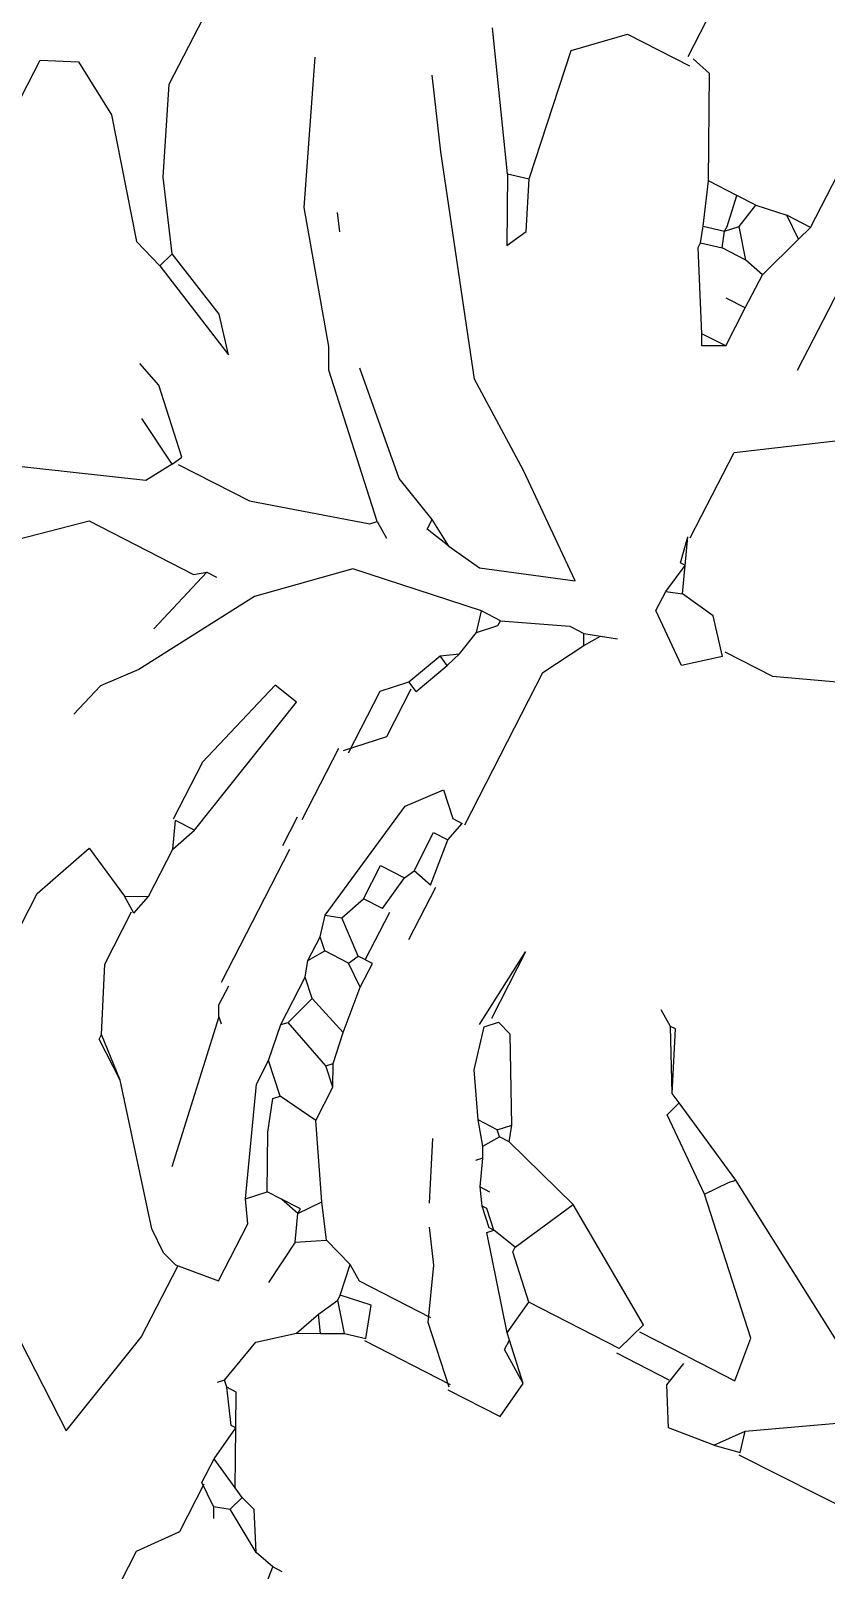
# Model space of a CAD drawing. Header units: metres. Extents: x 1769 to 3632, y 809 to 2652.
# Drawn here: x 2678.6749 to 2678.7919, y 1803.5278 to 1803.7543 of the extents above; entities that cross this region are included whole.
import ezdxf

# ---------------------------------------------------------------- set-up
doc = ezdxf.new("R2010")
doc.units = ezdxf.units.M
doc.header["$LTSCALE"] = 10
doc.layers.add('L-PLNT', color=66, linetype='Continuous')

# ---------------------------------------------------------------- blocks, each defined once
blk = doc.blocks.new('GARRA DE LEON')
at = {"layer": 'L-PLNT', "color": 65, "linetype": 'Continuous'}
for p, q in [((1270.5894, 334.471), (1270.5894, 334.5579)), ((1270.7343, 334.3964), (1270.7343, 334.5331)), ((1270.5066, 334.4337), (1270.5397, 334.4648)), ((1270.5397, 334.4648), (1270.5936, 334.4648)), ((1270.6101, 334.4668), (1270.5936, 334.471)), ((1270.6474, 334.3923), (1270.6101, 334.4668)), ((1270.5232, 334.3302), (1270.5066, 334.4337)), ((1270.5066, 334.326), (1270.4445, 334.4213)), ((1270.6598, 334.3592), (1270.6474, 334.3923)), ((1270.6722, 334.3923), (1270.6474, 334.3923)), ((1270.6764, 334.3674), (1270.6722, 334.3923)), ((1270.6888, 334.3923), (1270.6722, 334.3923)), ((1270.6847, 334.3716), (1270.6888, 334.3923)), ((1270.6888, 334.3923), (1270.7136, 334.3964)), ((1270.7302, 334.384), (1270.7136, 334.3964)), ((1270.7343, 334.3964), (1270.7136, 334.3964)), ((1270.7302, 334.384), (1270.7343, 334.3964)), ((1270.7758, 334.4006), (1270.7758, 334.2929)), ((1270.7178, 334.3467), (1270.7302, 334.384)), ((1270.4528, 334.3177), (1270.4196, 334.3674)), ((1270.6764, 334.3633), (1270.6847, 334.3716)), ((1270.6764, 334.3633), (1270.6764, 334.3674)), ((1270.7012, 334.3509), (1270.6847, 334.3716)), ((1270.6598, 334.3592), (1270.6764, 334.3633)), ((1270.6639, 334.3467), (1270.6598, 334.3592)), ((1270.6805, 334.3509), (1270.6764, 334.3633)), ((1270.6639, 334.3467), (1270.6805, 334.3509)), ((1270.6639, 334.3426), (1270.6639, 334.3467)), ((1270.7012, 334.3509), (1270.6805, 334.3509)), ((1270.7178, 334.3467), (1270.7012, 334.3509)), ((1270.7178, 334.3177), (1270.7178, 334.3467)), ((1270.3782, 334.2308), (1270.3326, 334.3385)), ((1270.6971, 334.2846), (1270.6639, 334.3426)), ((1270.2416, 334.2681), (1270.2416, 334.326)), ((1270.5066, 334.326), (1270.5232, 334.3302)), ((1270.5066, 334.326), (1270.5314, 334.2763)), ((1270.5397, 334.2929), (1270.5232, 334.3302)), ((1270.5563, 334.1728), (1270.4528, 334.3177)), ((1270.7178, 334.3177), (1270.7012, 334.3177)), ((1270.7178, 334.2846), (1270.7178, 334.3177)), ((1270.5314, 334.2763), (1270.5397, 334.2929)), ((1270.7178, 334.2846), (1270.6971, 334.2846)), ((1270.7012, 334.2763), (1270.6971, 334.2846)), ((1270.7178, 334.2846), (1270.7012, 334.2763)), ((1270.2705, 334.2018), (1270.2416, 334.2681)), ((1270.7613, 334.2142), (1270.842, 334.2681)), ((1270.1442, 334.2391), (1270.1712, 334.2515)), ((1270.1712, 334.2515), (1270.2126, 334.2266)), ((1270.1442, 334.1852), (1270.1442, 334.2391)), ((1270.4114, 334.2266), (1270.403, 334.2391)), ((1270.2126, 334.2266), (1270.2747, 334.148)), ((1270.4445, 334.1438), (1270.3782, 334.2308)), ((1270.7613, 334.1397), (1270.7613, 334.2142)), ((1270.3037, 334.1521), (1270.2705, 334.2018)), ((1270.6225, 334.1273), (1270.5563, 334.1728)), ((1270.2995, 334.1397), (1270.3037, 334.1521)), ((1270.3575, 334.1273), (1270.3037, 334.1521)), ((1270.2747, 334.148), (1270.2995, 334.1397)), ((1270.4528, 334.1273), (1270.4445, 334.1438)), ((1270.4528, 334.1273), (1270.4445, 334.1438)), ((1270.2995, 334.1397), (1270.3782, 334.1024)), ((1270.5397, 334.0776), (1270.4735, 334.1397)), ((1270.7675, 334.119), (1270.7592, 334.1397)), ((1270.7633, 334.119), (1270.7592, 334.1397)), ((1270.3782, 334.1024), (1270.3575, 334.1273)), ((1270.5397, 334.0403), (1270.4528, 334.1273)), ((1270.6971, 334.0693), (1270.6225, 334.1273)), ((1270.7633, 334.0941), (1270.7675, 334.119)), ((1270.7675, 334.119), (1270.7633, 334.119)), ((1270.7758, 334.0983), (1270.7675, 334.119)), ((1270.8669, 334.0734), (1270.9787, 334.119)), ((1270.7633, 334.0941), (1270.7758, 334.0983)), ((1270.7633, 334.0776), (1270.7633, 334.0941)), ((1270.8047, 334.0941), (1270.7758, 334.0983)), ((1270.8255, 334.0693), (1270.8047, 334.0941)), ((1270.577, 334.061), (1270.5397, 334.0776)), ((1270.6267, 334.0444), (1270.6971, 334.0693)), ((1270.8006, 334.0486), (1270.7633, 334.0776)), ((1270.8255, 334.0693), (1270.8006, 334.0486)), ((1270.8255, 334.0734), (1270.8669, 334.0734)), ((1270.341, 334.0569), (1270.3202, 334.0651)), ((1270.3824, 334.0154), (1270.341, 334.0569)), ((1270.5977, 334.0486), (1270.577, 334.061)), ((1270.577, 334.0527), (1270.577, 334.061)), ((1270.5977, 334.0486), (1270.577, 334.0527)), ((1270.5977, 334.0486), (1270.6267, 334.0444)), ((1270.7343, 334.0403), (1270.7468, 334.0444)), ((1270.4445, 334.0092), (1270.5356, 334.0361)), ((1270.5356, 334.0361), (1270.5397, 334.0403)), ((1270.5397, 334.0403), (1270.5522, 334.032)), ((1270.6598, 334.0154), (1270.7095, 334.0361)), ((1270.7095, 334.0361), (1270.7219, 334.0361)), ((1270.7219, 334.0361), (1270.7343, 334.0403)), ((1270.7261, 334.0279), (1270.7219, 334.0361)), ((1270.7261, 334.0279), (1270.7343, 334.0403)), ((1270.3782, 334.0072), (1270.341, 334.0279)), ((1270.7075, 333.9947), (1270.7261, 334.0279)), ((1270.3782, 334.0072), (1270.3824, 334.0154)), ((1270.3824, 334.0092), (1270.4445, 334.0092)), ((1270.6432, 334.0154), (1270.5397, 333.9989)), ((1270.6474, 333.9989), (1270.6432, 334.0154)), ((1270.6598, 334.0154), (1270.6432, 334.0154)), ((1270.6474, 333.9989), (1270.6598, 334.0113)), ((1270.6598, 334.0113), (1270.6598, 334.0154)), ((1270.3782, 334.0072), (1270.3658, 333.9865)), ((1270.5397, 333.9989), (1270.4818, 333.945)), ((1270.6432, 333.9782), (1270.6474, 333.9989)), ((1270.3658, 333.9865), (1270.2457, 333.9409)), ((1270.7075, 333.8622), (1270.7075, 333.9947)), ((1270.6308, 333.9699), (1270.6432, 333.9782)), ((1270.6391, 333.9657), (1270.6432, 333.9782)), ((1270.6184, 333.9409), (1270.6308, 333.9699)), ((1270.6267, 333.9368), (1270.6391, 333.9657)), ((1270.6391, 333.9657), (1270.6308, 333.9699)), ((1270.283, 333.8871), (1270.341, 333.9388)), ((1270.341, 333.9388), (1270.432, 333.9388)), ((1270.4403, 333.945), (1270.4238, 333.8871)), ((1270.4818, 333.945), (1270.4279, 333.8539)), ((1270.432, 333.9388), (1270.4403, 333.945)), ((1270.4403, 333.945), (1270.4486, 333.945)), ((1270.6018, 333.9243), (1270.6184, 333.9409)), ((1270.6267, 333.9368), (1270.6184, 333.9409)), ((1270.6225, 333.8953), (1270.6225, 333.9368)), ((1270.6018, 333.8705), (1270.6018, 333.9243)), ((1270.5273, 333.8912), (1270.5045, 333.8125)), ((1270.548, 333.8871), (1270.5273, 333.8912)), ((1270.5977, 333.8705), (1270.6225, 333.8953)), ((1270.5232, 333.7628), (1270.548, 333.8871)), ((1270.6598, 333.8539), (1270.6805, 333.8788)), ((1270.6805, 333.8788), (1270.6971, 333.8622)), ((1270.5936, 333.8084), (1270.5936, 333.8705)), ((1270.4279, 333.8539), (1270.4072, 333.8291)), ((1270.6432, 333.7504), (1270.6598, 333.8539)), ((1270.6971, 333.8622), (1270.7053, 333.8622)), ((1270.7012, 333.8457), (1270.7053, 333.8622)), ((1270.6888, 333.8125), (1270.6888, 333.8457)), ((1270.6888, 333.8457), (1270.7012, 333.8457)), ((1270.7053, 333.8084), (1270.7012, 333.8457)), ((1270.4072, 333.8291), (1270.3989, 333.8001)), ((1270.5045, 333.8125), (1270.5045, 333.7628)), ((1270.5894, 333.7835), (1270.5894, 333.8084)), ((1270.5894, 333.7835), (1270.5894, 333.8084)), ((1270.6847, 333.8042), (1270.6888, 333.8125)), ((1270.7053, 333.8084), (1270.6888, 333.8125)), ((1270.7095, 333.8084), (1270.7095, 333.7628)), ((1270.6639, 333.7753), (1270.6639, 333.8042)), ((1270.6639, 333.8042), (1270.6847, 333.8042)), ((1270.6805, 333.7753), (1270.6847, 333.8042)), ((1270.7882, 333.7297), (1270.7944, 333.796)), ((1270.7944, 333.796), (1270.7944, 333.738)), ((1270.9207, 333.796), (1270.9083, 333.8042)), ((1270.9456, 333.7504), (1270.9207, 333.796)), ((1270.9249, 333.796), (1270.9207, 333.796)), ((1270.9456, 333.7504), (1270.9249, 333.796)), ((1270.5956, 333.6676), (1270.5956, 333.7835)), ((1270.6557, 333.7545), (1270.6639, 333.7753)), ((1270.6805, 333.7753), (1270.6639, 333.7753)), ((1270.6867, 333.7338), (1270.6867, 333.7753)), ((1270.5149, 333.7421), (1270.5066, 333.7628)), ((1270.5232, 333.7628), (1270.5066, 333.7628)), ((1270.5149, 333.7421), (1270.5232, 333.7628)), ((1270.6432, 333.7504), (1270.6557, 333.7545)), ((1270.6474, 333.7338), (1270.6432, 333.7504)), ((1270.6805, 333.7338), (1270.6557, 333.7545)), ((1270.9538, 333.7463), (1270.9456, 333.7504)), ((1270.9497, 333.7338), (1270.9538, 333.7463)), ((1271.0201, 333.7131), (1270.9538, 333.7463)), ((1270.5149, 333.7007), (1270.5149, 333.7421)), ((1270.7923, 333.7297), (1270.8006, 333.738)), ((1270.813, 333.7338), (1270.8006, 333.738)), ((1270.6474, 333.7131), (1270.6474, 333.7338)), ((1270.6557, 333.7256), (1270.6474, 333.7338)), ((1270.6474, 333.7131), (1270.6557, 333.7256)), ((1270.6764, 333.7256), (1270.6557, 333.7256)), ((1270.6764, 333.7256), (1270.6805, 333.7338)), ((1270.6929, 333.7131), (1270.6764, 333.7256)), ((1270.6929, 333.7338), (1270.6805, 333.7338)), ((1270.6929, 333.7131), (1270.6929, 333.7338)), ((1270.8006, 333.6966), (1270.7923, 333.7297)), ((1270.8462, 333.6717), (1270.813, 333.7338)), ((1271.0035, 333.6924), (1270.9497, 333.7338)), ((1270.4372, 333.6634), (1270.4569, 333.7131)), ((1270.4569, 333.7131), (1270.4983, 333.6924)), ((1270.6515, 333.7007), (1270.6474, 333.7131)), ((1270.6971, 333.6759), (1270.6929, 333.7131)), ((1271.0159, 333.709), (1271.0201, 333.7131)), ((1271.1526, 333.6345), (1271.0201, 333.7131)), ((1270.4983, 333.6924), (1270.5149, 333.7007)), ((1270.5107, 333.6841), (1270.5149, 333.7007)), ((1270.6515, 333.6593), (1270.6515, 333.7007)), ((1270.6639, 333.6883), (1270.6515, 333.7007)), ((1271.0035, 333.6924), (1271.0159, 333.709)), ((1270.5107, 333.6841), (1270.4983, 333.6924)), ((1270.6557, 333.6634), (1270.6639, 333.6883)), ((1270.6971, 333.6759), (1270.6639, 333.6883)), ((1270.8213, 333.6634), (1270.8006, 333.6966)), ((1271.0864, 333.6096), (1271.0035, 333.6924)), ((1270.5087, 333.6386), (1270.5087, 333.6841)), ((1270.7012, 333.651), (1270.6971, 333.6759)), ((1270.4372, 333.5682), (1270.4372, 333.6634)), ((1270.6018, 333.651), (1270.6018, 333.6676)), ((1270.6018, 333.651), (1270.6018, 333.6676)), ((1270.6515, 333.6593), (1270.6557, 333.6634)), ((1270.6971, 333.6469), (1270.6557, 333.6634)), ((1270.8337, 333.6469), (1270.8213, 333.6634)), ((1270.8379, 333.6634), (1270.8213, 333.6634)), ((1270.8379, 333.6634), (1270.8462, 333.6717)), ((1270.842, 333.6593), (1270.8379, 333.6634)), ((1270.8503, 333.6593), (1270.8462, 333.6717)), ((1270.606, 333.6427), (1270.6018, 333.651)), ((1270.6557, 333.6303), (1270.6515, 333.6593)), ((1270.6971, 333.6469), (1270.7012, 333.651)), ((1270.7095, 333.6345), (1270.7012, 333.651)), ((1270.8337, 333.6469), (1270.842, 333.6593)), ((1270.8503, 333.6593), (1270.842, 333.6593)), ((1270.9166, 333.6386), (1270.8503, 333.6593)), ((1270.606, 333.6427), (1270.6267, 333.5226)), ((1270.606, 333.6427), (1270.6101, 333.6386)), ((1270.7095, 333.6345), (1270.6971, 333.6469)), ((1270.8379, 333.6386), (1270.8337, 333.6469)), ((1270.5314, 333.5889), (1270.5087, 333.6386)), ((1270.6557, 333.6096), (1270.6557, 333.6303)), ((1270.6764, 333.6096), (1270.6557, 333.6303)), ((1270.7095, 333.6055), (1270.7095, 333.6345)), ((1270.8172, 333.5889), (1270.7965, 333.6345)), ((1270.8379, 333.6386), (1270.8337, 333.6345)), ((1270.8462, 333.6179), (1270.8379, 333.6386)), ((1270.8917, 333.5889), (1270.9166, 333.6386)), ((1271.0077, 333.5806), (1270.9166, 333.6386)), ((1271.1153, 333.5433), (1271.2603, 333.6345)), ((1270.8545, 333.6055), (1270.8462, 333.6179)), ((1270.8462, 333.6179), (1270.8545, 333.6179)), ((1270.6888, 333.5268), (1270.6557, 333.6096)), ((1270.6722, 333.6055), (1270.6764, 333.6096)), ((1270.6805, 333.5806), (1270.6722, 333.6055)), ((1270.7095, 333.6055), (1270.6764, 333.6096)), ((1270.7426, 333.5516), (1270.7095, 333.6055)), ((1270.8586, 333.6055), (1270.8545, 333.6055)), ((1270.8669, 333.593), (1270.8545, 333.6055)), ((1270.871, 333.593), (1270.8586, 333.6055)), ((1271.0905, 333.5744), (1271.0864, 333.6096)), ((1270.8669, 333.5889), (1270.871, 333.593)), ((1270.871, 333.593), (1270.8669, 333.593)), ((1270.8917, 333.5889), (1270.871, 333.593)), ((1270.5604, 333.5641), (1270.5314, 333.5889)), ((1270.5314, 333.5848), (1270.5314, 333.5889)), ((1270.5604, 333.5641), (1270.5314, 333.5848)), ((1270.7012, 333.5392), (1270.6805, 333.5806)), ((1270.9166, 333.5268), (1270.8669, 333.5889)), ((1270.8917, 333.5848), (1270.8917, 333.5889)), ((1270.9207, 333.5558), (1270.8917, 333.5848)), ((1270.9994, 333.5558), (1271.0077, 333.5806)), ((1270.842, 333.5475), (1270.8255, 333.5723)), ((1271.0491, 333.5744), (1271.0077, 333.5744)), ((1271.0449, 333.5475), (1271.0491, 333.5682)), ((1271.0491, 333.5744), (1271.0905, 333.5744)), ((1270.635, 333.4729), (1270.5604, 333.5641)), ((1270.9166, 333.5268), (1270.9207, 333.5558)), ((1270.9994, 333.5558), (1270.9207, 333.5558)), ((1270.7302, 333.5351), (1270.7426, 333.5516)), ((1270.7592, 333.5268), (1270.7426, 333.5516)), ((1270.8586, 333.5061), (1270.842, 333.5475)), ((1271.0449, 333.5516), (1270.9994, 333.5516)), ((1271.0615, 333.5185), (1271.0449, 333.5475)), ((1271.0988, 333.5226), (1271.1153, 333.5433)), ((1271.1195, 333.5268), (1271.1153, 333.5433)), ((1270.6888, 333.5268), (1270.7012, 333.5392)), ((1270.7136, 333.5392), (1270.7012, 333.5392)), ((1270.7302, 333.5351), (1270.7136, 333.5392)), ((1270.7302, 333.5392), (1270.7136, 333.5392)), ((1270.7302, 333.5351), (1270.7302, 333.5392)), ((1270.7385, 333.5144), (1270.7302, 333.5351)), ((1270.6992, 333.5102), (1270.6888, 333.5268)), ((1270.7385, 333.5144), (1270.7592, 333.5268)), ((1270.7841, 333.5185), (1270.7592, 333.5268)), ((1270.9207, 333.5226), (1270.9166, 333.5268)), ((1270.9207, 333.5144), (1270.9207, 333.5226)), ((1270.9456, 333.4978), (1270.9207, 333.5226)), ((1271.0988, 333.5226), (1271.0615, 333.5185)), ((1271.0988, 333.5226), (1271.1195, 333.5268)), ((1271.1195, 333.5247), (1271.2727, 333.5257)), ((1270.6992, 333.4605), (1270.6992, 333.5102)), ((1270.7385, 333.5144), (1270.7343, 333.4771)), ((1270.7882, 333.4937), (1270.7841, 333.5185)), ((1270.7965, 333.5102), (1270.7841, 333.5185)), ((1270.8586, 333.5102), (1270.7965, 333.5102)), ((1270.9456, 333.4978), (1270.9207, 333.5144)), ((1270.813, 333.4978), (1270.7882, 333.4937)), ((1270.8213, 333.4729), (1270.813, 333.4978)), ((1270.8959, 333.4688), (1270.8586, 333.5061)), ((1270.9414, 333.4667), (1270.9456, 333.4978)), ((1270.7799, 333.4729), (1270.7882, 333.4895)), ((1270.7882, 333.4895), (1270.7882, 333.4937)), ((1270.8047, 333.4688), (1270.7882, 333.4895)), ((1270.6515, 333.4605), (1270.635, 333.4729)), ((1270.6515, 333.4605), (1270.635, 333.4729)), ((1270.7716, 333.4522), (1270.7799, 333.4729)), ((1270.7882, 333.4605), (1270.7799, 333.4729)), ((1270.8047, 333.4688), (1270.8213, 333.4729)), ((1270.6639, 333.4564), (1270.6515, 333.4605)), ((1270.6639, 333.4564), (1270.6992, 333.4605)), ((1270.7716, 333.4522), (1270.7882, 333.4605)), ((1270.7882, 333.4605), (1270.8047, 333.4688)), ((1270.8959, 333.4709), (1270.8213, 333.4709)), ((1270.8959, 333.4667), (1270.9414, 333.4667)), ((1270.666, 333.3943), (1270.666, 333.4564)), ((1270.7468, 333.4315), (1270.7716, 333.4522)), ((1270.7385, 333.3943), (1270.7468, 333.4315)), ((1270.5149, 333.3984), (1270.6474, 333.3032)), ((1270.6474, 333.3032), (1270.666, 333.3943)), ((1270.7385, 333.3943), (1270.7343, 333.3901)), ((1270.7426, 333.3901), (1270.7385, 333.3943)), ((1270.7509, 333.3901), (1270.7426, 333.3901)), ((1270.7592, 333.3653), (1270.7426, 333.3901)), ((1270.7633, 333.3653), (1270.7509, 333.3901)), ((1270.7592, 333.3363), (1270.7633, 333.3653)), ((1270.7633, 333.3653), (1270.7592, 333.3653)), ((1270.7841, 333.3239), (1270.7633, 333.3653)), ((1270.7592, 333.3156), (1270.7592, 333.3363)), ((1270.7841, 333.3239), (1270.7592, 333.3363)), ((1270.7923, 333.3197), (1270.7841, 333.3239)), ((1270.7882, 333.3073), (1270.7923, 333.3197)), ((1270.8047, 333.3156), (1270.7923, 333.3197)), ((1270.7758, 333.3032), (1270.7592, 333.3156)), ((1270.7613, 333.2742), (1270.7613, 333.3156)), ((1270.7758, 333.3032), (1270.7882, 333.3073)), ((1270.8213, 333.2866), (1270.7882, 333.3073)), ((1270.8213, 333.2866), (1270.8047, 333.3156)), ((1270.7758, 333.3032), (1270.7799, 333.2949)), ((1270.8379, 333.2825), (1270.8213, 333.2866)), ((1270.8462, 333.2825), (1270.8379, 333.2825)), ((1270.842, 333.2452), (1270.8379, 333.2825)), ((1270.7385, 333.2452), (1270.7613, 333.2742)), ((1270.7385, 333.2038), (1270.7385, 333.2452))]:
    blk.add_line(p, q, dxfattribs=at)

msp = doc.modelspace()

# ---------------------------------------------------------------- block references
at = {"layer": 'L-PLNT', "xscale": 0.1898607951434572, "yscale": 0.1898607951434572, "zscale": 0.1898607951434572, "rotation": 332.8153662818421}
msp.add_blockref('GARRA DE LEON', (2435.17165, 1857.47277), dxfattribs=at)

doc.saveas('drawing.dxf')
